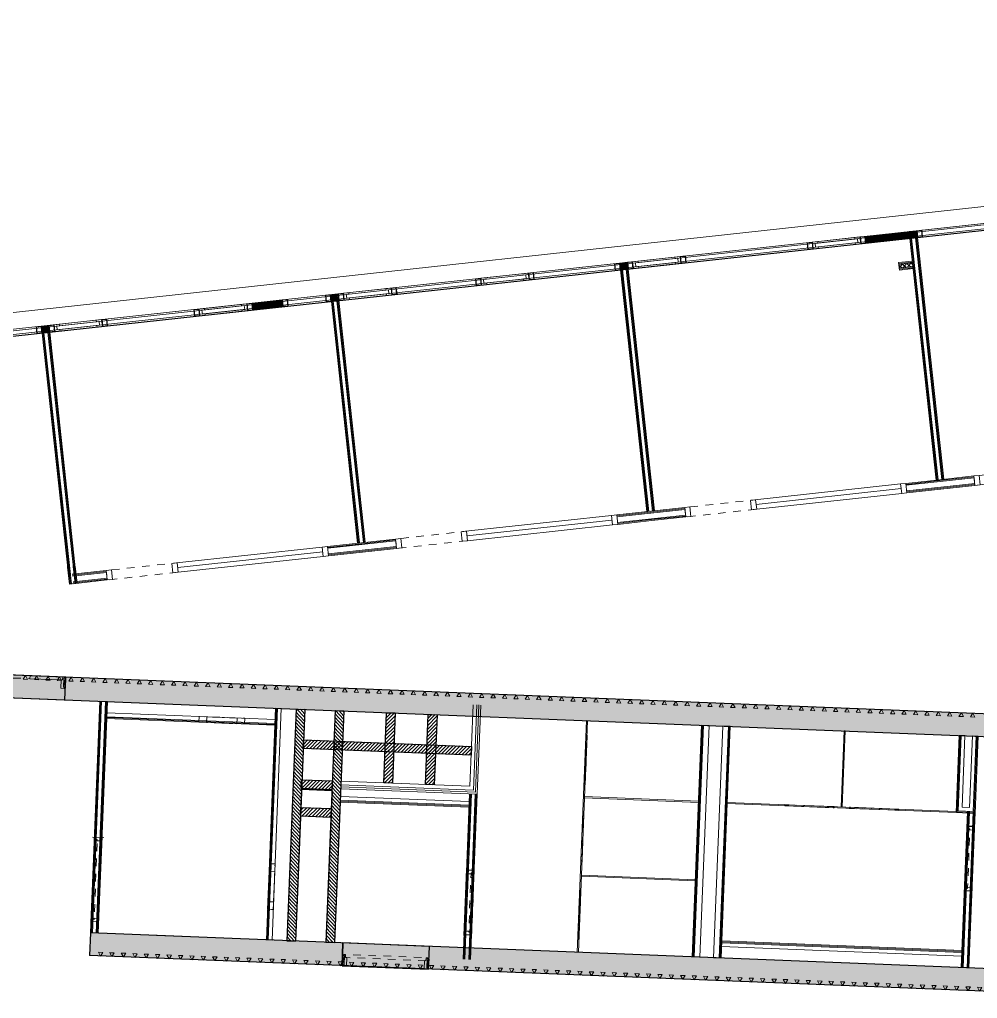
# Model space of a CAD drawing. Header units: metres. Extents: x 66528 to 66676, y 35171 to 35248.
# Drawn here: x 66595.36 to 66607.97, y 35234.84 to 35247.73 of the extents above; entities that cross this region are included whole.
import ezdxf

# ---------------------------------------------------------------- set-up
doc = ezdxf.new("R2010")
doc.units = ezdxf.units.M
doc.header["$LTSCALE"] = 0.00254
doc.header["$PDMODE"] = 1
doc.header["$PDSIZE"] = -2
doc.linetypes.add('Ohne Titel-22', pattern=[0.78736, 0.39368, -0.39368])
doc.linetypes.add('Ohne Titel-26', pattern=[0.629921, 0.314961, -0.314961])
for name, color, linetype, lineweight in [('AUSBAU - Darstellungen - Fassade', 7, 'Continuous', 13), ('AUSBAU - Darstellungen - Trockenbau', 7, 'Continuous', 13), ('AUSBAU - Darstellungen - WC - Trennwände', 7, 'Continuous', 13), ('AUSBAU - Darstellungen - Wände - Mauerwerk', 7, 'Continuous', 25), ('AUSBAU - Objekte - Türen', 7, 'Continuous', 13), ('Keine', 7, 'Continuous', 9), ('ROHBAU - Darstellungen - Decken', 150, 'Continuous', 25), ('ROHBAU - Darstellungen - Sichtbetonklassen', 7, 'Continuous', 5), ('ROHBAU - Darstellungen - Wände', 7, 'Continuous', 25), ('ROHBAU - Darstellungen - Wände - Mauerwerk', 7, 'Continuous', 25)]:
    doc.layers.add(name, color=color, linetype=linetype, lineweight=lineweight)
pattern_1 = [(45, (0, 0), (0.024253472218, -0.022048611109), [])]
pattern_2 = [(-47.279286115, (0, 0), (-0.022995741163, -0.023357398289), [])]
pattern_3 = [(45, (0, 0), (0.0099219, -0.00881944), [])]
pattern_4 = [(-45, (0.035355, -0.035355), (-0.008897, -0.01094674), [])]

# ---------------------------------------------------------------- blocks, each defined once
blk = doc.blocks.new('Gruppe-70-1')
at = {"layer": 'ROHBAU - Darstellungen - Wände - Mauerwerk', "linetype": 'Continuous', "lineweight": 5}
h = blk.add_hatch(dxfattribs=at)
h.set_pattern_fill('KALKSANDSTEIN 1MM', style=0, pattern_type=2)
h.set_pattern_definition(pattern_1)
h.paths.add_polyline_path([(66600.154, 35237.678), (66600.191, 35238.602), (66600.306, 35238.598), (66600.269, 35237.673)])
h = blk.add_hatch(dxfattribs=at)
h.set_pattern_fill('KALKSANDSTEIN 1MM', style=0, pattern_type=2)
h.set_pattern_definition(pattern_1)
h.paths.add_polyline_path([(66600.703, 35237.656), (66600.74, 35238.58), (66600.855, 35238.576), (66600.818, 35237.652)])
h = blk.add_hatch(dxfattribs=at)
h.set_pattern_fill('KALKSANDSTEIN 1MM', style=0, pattern_type=2)
h.set_pattern_definition(pattern_1)
h.paths.add_polyline_path([(66599.098, 35238.246), (66601.307, 35238.158), (66601.303, 35238.043), (66599.093, 35238.131)])
h = blk.add_hatch(dxfattribs=at)
h.set_pattern_fill('KALKSANDSTEIN 1MM', style=0, pattern_type=2)
h.set_pattern_definition(pattern_1)
h.paths.add_polyline_path([(66599.07, 35237.719), (66599.476, 35237.703), (66599.472, 35237.588), (66599.066, 35237.605)])
h = blk.add_hatch(dxfattribs=at)
h.set_pattern_fill('KALKSANDSTEIN 1MM', style=0, pattern_type=2)
h.set_pattern_definition(pattern_1)
h.paths.add_polyline_path([(66599.062, 35237.354), (66599.462, 35237.339), (66599.457, 35237.224), (66599.058, 35237.24)])
at = {"layer": 'ROHBAU - Darstellungen - Wände - Mauerwerk', "linetype": 'Continuous', "flags": 128}
for points in [[(66600.154, 35237.678), (66600.191, 35238.602), (66600.306, 35238.598), (66600.269, 35237.673)], [(66600.703, 35237.656), (66600.74, 35238.58), (66600.855, 35238.576), (66600.818, 35237.652)], [(66599.098, 35238.246), (66601.307, 35238.158), (66601.303, 35238.043), (66599.093, 35238.131)], [(66599.07, 35237.719), (66599.476, 35237.703), (66599.472, 35237.588), (66599.066, 35237.605)], [(66599.062, 35237.354), (66599.462, 35237.339), (66599.457, 35237.224), (66599.058, 35237.24)]]:
    blk.add_lwpolyline(points, close=True, dxfattribs=at)
blk = doc.blocks.new('SB 4')
at = {"layer": 'ROHBAU - Darstellungen - Sichtbetonklassen', "color": 251, "linetype": 'Continuous', "lineweight": 5, "flags": 128}
for points in [[(-0.121, -0.05), (-0.15, 0), (-0.179, -0.05)], [(-0.029, -0.05), (0, 0), (0.029, -0.05)]]:
    blk.add_lwpolyline(points, close=True, dxfattribs=at)
blk = doc.blocks.new('Gruppe-182-1')
at = {"layer": 'ROHBAU - Darstellungen - Sichtbetonklassen', "color": 7, "rotation": 177.8550094128674}
for p in [(66596.426, 35235.398), (66596.576, 35235.392), (66596.877, 35235.38), (66597.177, 35235.368), (66597.478, 35235.356), (66597.778, 35235.344), (66598.079, 35235.332), (66598.379, 35235.32), (66598.68, 35235.308), (66598.98, 35235.296), (66599.281, 35235.284), (66599.581, 35235.272), (66599.882, 35235.26), (66600.182, 35235.248), (66600.483, 35235.236), (66600.783, 35235.224), (66601.084, 35235.213), (66601.384, 35235.201), (66601.685, 35235.189), (66601.985, 35235.177), (66602.286, 35235.165), (66602.586, 35235.153), (66602.887, 35235.141), (66603.187, 35235.129), (66603.488, 35235.117), (66603.788, 35235.105), (66604.089, 35235.093), (66604.389, 35235.081), (66604.69, 35235.069), (66604.99, 35235.057), (66605.291, 35235.045), (66605.591, 35235.033), (66605.892, 35235.021), (66605.892, 35235.021), (66606.192, 35235.009), (66606.493, 35234.997), (66606.793, 35234.985), (66607.094, 35234.973), (66607.394, 35234.961), (66607.695, 35234.949), (66607.995, 35234.937), (66608.296, 35234.925), (66608.596, 35234.913), (66608.897, 35234.902), (66609.197, 35234.89), (66609.498, 35234.878), (66609.799, 35234.866), (66610.099, 35234.854)]:
    blk.add_blockref('SB 4', p, dxfattribs=at)
blk = doc.blocks.new('Gruppe-183-1')
at = {"layer": 'ROHBAU - Darstellungen - Sichtbetonklassen', "color": 7, "rotation": 357.8550094128673}
for p in [(66595.586, 35239.086), (66595.886, 35239.074), (66596.187, 35239.062), (66596.487, 35239.05), (66596.788, 35239.038), (66597.088, 35239.026), (66597.088, 35239.026), (66597.389, 35239.014), (66597.689, 35239.002), (66597.99, 35238.99), (66598.29, 35238.979), (66598.591, 35238.967), (66598.891, 35238.955), (66599.192, 35238.943), (66599.492, 35238.931), (66599.793, 35238.919), (66600.093, 35238.907), (66600.394, 35238.895), (66600.694, 35238.883), (66600.995, 35238.871), (66601.295, 35238.859), (66601.596, 35238.847), (66601.896, 35238.835), (66602.197, 35238.823), (66602.497, 35238.811), (66602.798, 35238.799), (66603.098, 35238.787), (66603.399, 35238.775), (66603.699, 35238.763), (66604, 35238.751), (66604.3, 35238.739), (66604.601, 35238.727), (66604.601, 35238.727), (66604.901, 35238.715), (66605.202, 35238.703), (66605.503, 35238.691), (66605.803, 35238.679), (66606.104, 35238.668), (66606.404, 35238.656), (66606.705, 35238.644), (66607.005, 35238.632), (66607.306, 35238.62), (66607.606, 35238.608), (66607.907, 35238.596)]:
    blk.add_blockref('SB 4', p, dxfattribs=at)
blk = doc.blocks.new('Tür_STB_114cm_30cm')
at = {"layer": 'AUSBAU - Objekte - Türen', "lineweight": 25}
for p, q in [((-1.14, 0.15), (-1.14, -0.15)), ((0, 0.15), (0, -0.15)), ((0, 0.15), (0, -0.15))]:
    blk.add_line(p, q, dxfattribs=at)
at = {"layer": 'AUSBAU - Objekte - Türen', "color": 254, "lineweight": 5}
for p, q in [((-1.115, 0.135), (-1.14, 0.015)), ((-1.115, 0.015), (-1.14, 0.135)), ((-0.025, 0.135), (0, 0.015)), ((-0.025, 0.015), (0, 0.135))]:
    blk.add_line(p, q, dxfattribs=at)
at = {"layer": 'AUSBAU - Objekte - Türen', "color": 255, "linetype": 'Continuous', "lineweight": 25, "flags": 128}
blk.add_lwpolyline([(-1.14, 0.15), (-1.14, -0.15), (0, -0.15), (0, 0.15)], close=True, dxfattribs=at)
at = {"layer": 'AUSBAU - Objekte - Türen', "lineweight": 18, "flags": 128}
for points in [[(-1.115, 0.135), (-1.115, 0.015), (-1.14, 0.015), (-1.14, 0.135)], [(-1.125, 0.15), (-1.08, 0.15), (-1.08, 0.04), (-1.1, 0.04), (-1.1, 0), (-1.125, 0), (-1.125, 0.015), (-1.115, 0.015), (-1.115, 0.135), (-1.125, 0.135)], [(-0.015, 0.15), (-0.06, 0.15), (-0.06, 0.04), (-0.04, 0.04), (-0.04, 0), (-0.015, 0), (-0.015, 0.015), (-0.025, 0.015), (-0.025, 0.135), (-0.015, 0.135)], [(-0.025, 0.135), (-0.025, 0.015), (0, 0.015), (0, 0.135)]]:
    blk.add_lwpolyline(points, close=True, dxfattribs=at)
at = {"layer": 'AUSBAU - Objekte - Türen', "color": 9, "linetype": 'Ohne Titel-26', "lineweight": 5, "flags": 128}
blk.add_lwpolyline([(-1.1, 0.04), (-0.04, 0.04), (-0.04, 0), (-1.1, 0)], close=True, dxfattribs=at)
blk = doc.blocks.new('Symbol-81')
at = {"layer": 'AUSBAU - Darstellungen - Fassade', "linetype": 'Continuous', "flags": 128}
for points in [[(0, 0), (0.07, 0), (0.07, -0.09), (0, -0.09)], [(0.005, -0.005), (0.065, -0.005), (0.065, -0.085), (0.005, -0.085)]]:
    blk.add_lwpolyline(points, close=True, dxfattribs=at)
blk = doc.blocks.new('Wandanschluß_CW50_gerade (2D)')
at = {"layer": 'AUSBAU - Darstellungen - Fassade', "linetype": 'Continuous', "lineweight": 5}
h = blk.add_hatch(dxfattribs=at)
h.set_pattern_fill('DÄMMUNG GRAU-2', color=8, style=0, pattern_type=2)
h.set_pattern_definition(pattern_3)
h.paths.add_polyline_path([(-0.05, 0.005), (-0.05, 0.085), (0.05, 0.085), (0.05, 0.005)])
h = blk.add_hatch(dxfattribs=at)
h.set_pattern_fill('DÄMMUNG GRAU-2-1', color=251, style=0, pattern_type=2)
h.set_pattern_definition(pattern_4)
h.paths.add_polyline_path([(-0.05, 0.005), (-0.05, 0.085), (0.05, 0.085), (0.05, 0.005)])
at = {"layer": 'AUSBAU - Darstellungen - Fassade'}
for p, q in [((-0.05, 0.085), (0.05, 0.085)), ((-0.05, 0.005), (-0.05, 0.085)), ((-0.05, 0.005), (0.05, 0.005)), ((0.05, 0.005), (0.05, 0.085))]:
    blk.add_line(p, q, dxfattribs=at)
at = {"layer": 'AUSBAU - Darstellungen - Fassade', "flags": 128}
for points in [[(-0.05, 0.09), (0.05, 0.09), (0.05, 0.085), (-0.05, 0.085)], [(-0.05, 0.005), (0.05, 0.005), (0.05, 0), (-0.05, 0)]]:
    blk.add_lwpolyline(points, close=True, dxfattribs=at)
at = {"layer": 'AUSBAU - Darstellungen - Fassade', "color": 7}
for p in [(-0.12, 0.09), (0.05, 0.09)]:
    blk.add_blockref('Symbol-81', p, dxfattribs=at)
blk = doc.blocks.new('WC_Tür_Leichtbau')
at = {"layer": 'AUSBAU - Darstellungen - WC - Trennwände', "flags": 128}
for points in [[(-0.3125, 0.0075), (-0.3125, -0.0075), (-0.3255, -0.0075), (-0.3255, 0.0075)], [(0.3255, 0.0075), (0.3255, -0.0075), (0.3125, -0.0075), (0.3125, 0.0075)]]:
    blk.add_lwpolyline(points, close=True, dxfattribs=at)
at = {"layer": 'AUSBAU - Darstellungen - WC - Trennwände', "color": 255, "linetype": 'Continuous', "flags": 128}
blk.add_lwpolyline([(0.3125, 0.0075), (0.3125, -0.0075), (-0.3125, -0.0075), (-0.3125, 0.0075)], close=True, dxfattribs=at)
at = {"layer": 'AUSBAU - Darstellungen - WC - Trennwände', "color": 253, "linetype": 'Ohne Titel-22', "flags": 128}
blk.add_lwpolyline([(0.3125, 0.0075), (0.3125, -0.0075), (-0.3125, -0.0075), (-0.3125, 0.0075)], close=True, dxfattribs=at)
blk = doc.blocks.new('Tür_STB_155cm_30cm_ST-OL')
at = {"layer": 'AUSBAU - Objekte - Türen', "lineweight": 25}
for p, q in [((-0.775, 0.15), (-0.775, -0.15)), ((0.775, -0.15), (0.775, 0.15))]:
    blk.add_line(p, q, dxfattribs=at)
at = {"layer": 'AUSBAU - Objekte - Türen', "color": 254, "lineweight": 5}
for p, q in [((-0.75, 0.015), (-0.775, 0.135)), ((-0.75, 0.135), (-0.775, 0.015)), ((0.75, 0.015), (0.775, 0.135)), ((0.75, 0.135), (0.775, 0.015))]:
    blk.add_line(p, q, dxfattribs=at)
at = {"layer": 'AUSBAU - Objekte - Türen', "color": 255, "linetype": 'Continuous', "lineweight": 25, "flags": 128}
blk.add_lwpolyline([(0.775, -0.15), (0.775, 0.15), (-0.775, 0.15), (-0.775, -0.15)], close=True, dxfattribs=at)
at = {"layer": 'AUSBAU - Objekte - Türen', "lineweight": 18, "flags": 128}
for points in [[(-0.75, 0.015), (-0.75, 0.135), (-0.775, 0.135), (-0.775, 0.015)], [(-0.76, 0), (-0.715, 0), (-0.715, 0.11), (-0.735, 0.11), (-0.735, 0.15), (-0.76, 0.15), (-0.76, 0.135), (-0.75, 0.135), (-0.75, 0.015), (-0.76, 0.015)], [(0.76, 0), (0.715, 0), (0.715, 0.11), (0.735, 0.11), (0.735, 0.15), (0.76, 0.15), (0.76, 0.135), (0.75, 0.135), (0.75, 0.015), (0.76, 0.015)], [(0.75, 0.015), (0.75, 0.135), (0.775, 0.135), (0.775, 0.015)]]:
    blk.add_lwpolyline(points, close=True, dxfattribs=at)
at = {"layer": 'AUSBAU - Objekte - Türen', "color": 9, "linetype": 'Ohne Titel-26', "lineweight": 5, "flags": 128}
blk.add_lwpolyline([(-0.735, 0.15), (0.305, 0.15), (0.305, 0.11), (-0.735, 0.11)], close=True, dxfattribs=at)
at = {"layer": 'AUSBAU - Objekte - Türen', "flags": 128}
blk.add_lwpolyline([(0.735, 0.15), (0.735, 0.11), (0.305, 0.11), (0.305, 0.15)], close=True, dxfattribs=at)
blk = doc.blocks.new('Wandanschluß_40 (2D)')
at = {"layer": 'AUSBAU - Darstellungen - Fassade', "linetype": 'Continuous', "lineweight": 5}
h = blk.add_hatch(dxfattribs=at)
h.set_pattern_fill('DÄMMUNG GRAU-2', color=8, style=0, pattern_type=2)
h.set_pattern_definition(pattern_3)
h.paths.add_polyline_path([(-0.2, 0.085), (-0.2, 0.005), (0.2, 0.005), (0.2, 0.085)])
h = blk.add_hatch(dxfattribs=at)
h.set_pattern_fill('DÄMMUNG GRAU-2-1', color=251, style=0, pattern_type=2)
h.set_pattern_definition(pattern_4)
h.paths.add_polyline_path([(-0.2, 0.085), (-0.2, 0.005), (0.2, 0.005), (0.2, 0.085)])
at = {"layer": 'AUSBAU - Darstellungen - Fassade'}
for p, q in [((-0.2, 0.09), (0.2, 0.09)), ((-0.2, 0), (-0.2, 0.09)), ((-0.2, 0), (0.2, 0)), ((0.2, 0), (0.2, 0.09))]:
    blk.add_line(p, q, dxfattribs=at)
at = {"layer": 'AUSBAU - Darstellungen - Fassade', "color": 178, "linetype": 'Continuous', "lineweight": 5}
for p, q in [((-0.2, 0.085), (0.2, 0.085)), ((-0.2, 0.085), (0.2, 0.085)), ((-0.2, 0.005), (0.2, 0.005)), ((-0.2, 0.005), (0.2, 0.005))]:
    blk.add_line(p, q, dxfattribs=at)
at = {"layer": 'AUSBAU - Darstellungen - Fassade', "linetype": 'Continuous', "flags": 128}
for points in [[(-0.27, 0.09), (-0.2, 0.09), (-0.2, 0), (-0.27, 0)], [(-0.265, 0.085), (-0.205, 0.085), (-0.205, 0.005), (-0.265, 0.005)], [(0.2, 0.09), (0.27, 0.09), (0.27, 0), (0.2, 0)], [(0.205, 0.085), (0.265, 0.085), (0.265, 0.005), (0.205, 0.005)]]:
    blk.add_lwpolyline(points, close=True, dxfattribs=at)
blk = doc.blocks.new('BTN_fenster_hoch_OG4_gr')
at = {"layer": 'AUSBAU - Darstellungen - Fassade'}
for p, q in [((-0.7, 0.4), (-0.07, 0.4)), ((-0.7, 0.31), (-0.07, 0.31))]:
    blk.add_line(p, q, dxfattribs=at)
at = {"layer": 'AUSBAU - Darstellungen - Fassade', "flags": 128}
for points in [[(-0.7, 0.4), (-0.07, 0.4), (-0.07, 0.31), (-0.7, 0.31)], [(-0.63, 0.38), (-0.63, 0.4), (-0.7, 0.4), (-0.7, 0.31), (-0.63, 0.31), (-0.63, 0.33), (-0.665, 0.33), (-0.665, 0.38)], [(-0.14, 0.38), (-0.14, 0.4), (-0.07, 0.4), (-0.07, 0.31), (-0.14, 0.31), (-0.14, 0.33), (-0.105, 0.33), (-0.105, 0.38)], [(-0.665, 0.38), (-0.105, 0.38), (-0.105, 0.33), (-0.665, 0.33)]]:
    blk.add_lwpolyline(points, close=True, dxfattribs=at)
at = {"layer": 'AUSBAU - Darstellungen - Fassade', "color": 7, "rotation": 359.9999999965611}
for p in [(-0.77, 0.4), (-0.07, 0.4)]:
    blk.add_blockref('Symbol-81', p, dxfattribs=at)
blk = doc.blocks.new('BTN_fenster_hoch_OG4_gr_mot')
at = {"layer": 'AUSBAU - Darstellungen - Fassade'}
for p, q in [((-0.7, 0.4), (-0.07, 0.4)), ((-0.7, 0.31), (-0.07, 0.31))]:
    blk.add_line(p, q, dxfattribs=at)
at = {"layer": 'AUSBAU - Darstellungen - Fassade', "flags": 128}
for points in [[(-0.7, 0.4), (-0.07, 0.4), (-0.07, 0.31), (-0.7, 0.31)], [(-0.63, 0.38), (-0.63, 0.4), (-0.7, 0.4), (-0.7, 0.31), (-0.63, 0.31), (-0.63, 0.33), (-0.665, 0.33), (-0.665, 0.38)], [(-0.14, 0.38), (-0.14, 0.4), (-0.07, 0.4), (-0.07, 0.31), (-0.14, 0.31), (-0.14, 0.33), (-0.105, 0.33), (-0.105, 0.38)], [(-0.665, 0.38), (-0.105, 0.38), (-0.105, 0.33), (-0.665, 0.33)]]:
    blk.add_lwpolyline(points, close=True, dxfattribs=at)
at = {"layer": 'AUSBAU - Darstellungen - Fassade', "color": 7, "rotation": 359.9999999965611}
for p in [(-0.77, 0.4), (-0.07, 0.4)]:
    blk.add_blockref('Symbol-81', p, dxfattribs=at)
blk = doc.blocks.new('Tür_TB_87.5cm_10cm-2')
at = {"layer": 'AUSBAU - Objekte - Türen', "lineweight": 18}
for p, q in [((-0.443, 0), (-0.443, -0.013)), ((-0.443, -0.013), (-0.443, 0)), ((0.432, 0), (0.432, -0.013)), ((0.432, -0.013), (0.432, 0)), ((-0.443, -0.013), (-0.428, -0.013)), ((-0.443, -0.1), (-0.443, -0.087)), ((-0.443, -0.087), (-0.443, -0.1)), ((-0.428, -0.087), (-0.443, -0.087)), ((0.432, -0.013), (0.417, -0.013)), ((0.417, -0.087), (0.432, -0.087)), ((0.432, -0.1), (0.432, -0.087)), ((0.432, -0.087), (0.432, -0.1))]:
    blk.add_line(p, q, dxfattribs=at)
at = {"layer": 'AUSBAU - Objekte - Türen', "color": 255, "lineweight": 25, "flags": 128}
blk.add_lwpolyline([(-0.443, 0), (-0.443, -0.013), (-0.428, -0.013), (-0.428, -0.087), (-0.443, -0.087), (-0.443, -0.1), (0.432, -0.1), (0.432, -0.087), (0.417, -0.087), (0.417, -0.013), (0.432, -0.013), (0.432, 0)], close=True, dxfattribs=at)
at = {"layer": 'AUSBAU - Objekte - Türen', "lineweight": 18, "flags": 128}
for points in [[(-0.428, -0.1), (-0.383, -0.1), (-0.383, -0.04), (-0.398, -0.04), (-0.398, 0), (-0.428, 0)], [(0.417, -0.1), (0.372, -0.1), (0.372, -0.04), (0.387, -0.04), (0.387, 0), (0.417, 0)]]:
    blk.add_lwpolyline(points, close=True, dxfattribs=at)
at = {"layer": 'AUSBAU - Objekte - Türen', "color": 9, "linetype": 'Ohne Titel-26', "lineweight": 5, "flags": 128}
blk.add_lwpolyline([(-0.383, -0.04), (-0.398, -0.04), (-0.398, -0.02), (-0.398, 0), (0.387, 0), (0.387, -0.04), (0.373, -0.04)], close=True, dxfattribs=at)
blk = doc.blocks.new('Tür_100_CW50')
at = {"layer": 'AUSBAU - Objekte - Türen', "lineweight": 18}
for p, q in [((0.555, -0.125), (0.555, 0.025)), ((-0.57, -0.013), (-0.57, 0)), ((-0.57, -0.013), (-0.555, -0.013)), ((-0.57, -0.1), (-0.57, -0.088)), ((-0.57, -0.088), (-0.57, -0.1)), ((-0.555, -0.088), (-0.57, -0.088)), ((0.57, -0.013), (0.555, -0.013)), ((0.555, -0.088), (0.57, -0.088)), ((0.57, -0.013), (0.57, 0)), ((0.57, -0.1), (0.57, -0.088)), ((0.57, -0.088), (0.57, -0.1))]:
    blk.add_line(p, q, dxfattribs=at)
at = {"layer": 'AUSBAU - Objekte - Türen', "lineweight": 18, "flags": 128}
for points in [[(0.555, -0.1), (0.51, -0.1), (0.51, -0.04), (0.525, -0.04), (0.525, 0), (0.555, 0)], [(-0.555, -0.1), (-0.51, -0.1), (-0.51, -0.04), (-0.525, -0.04), (-0.525, 0), (-0.555, 0)]]:
    blk.add_lwpolyline(points, close=True, dxfattribs=at)
at = {"layer": 'AUSBAU - Objekte - Türen', "color": 255, "linetype": 'Continuous', "lineweight": 5, "flags": 128}
blk.add_lwpolyline([(-0.57, -0.088), (-0.555, -0.088), (-0.555, -0.013), (-0.57, -0.013), (-0.57, 0), (0.57, 0), (0.57, -0.013), (0.56, -0.013), (0.555, -0.013), (0.555, -0.088), (0.561, -0.088), (0.57, -0.088), (0.57, -0.1), (-0.57, -0.1)], close=True, dxfattribs=at)
at = {"layer": 'AUSBAU - Objekte - Türen', "color": 9, "linetype": 'Ohne Titel-26', "lineweight": 5, "flags": 128}
blk.add_lwpolyline([(0.475, -0.04), (-0.525, -0.04), (-0.525, -0.02), (-0.525, 0), (0.525, 0), (0.525, -0.04)], close=True, dxfattribs=at)
blk = doc.blocks.new('Gruppe-669-1')
at = {"layer": 'AUSBAU - Objekte - Türen'}
for p, q in [((66597.721, 35238.477), (66597.724, 35238.552)), ((66598.32, 35238.453), (66598.323, 35238.528))]:
    blk.add_line(p, q, dxfattribs=at)
at = {"layer": 'AUSBAU - Objekte - Türen', "color": 253, "linetype": 'Ohne Titel-22', "flags": 128}
blk.add_lwpolyline([(66597.721, 35238.477), (66598.32, 35238.453), (66598.323, 35238.528), (66597.724, 35238.552)], close=True, dxfattribs=at)
at = {"layer": 'AUSBAU - Objekte - Türen', "color": 255, "linetype": 'Continuous', "flags": 128}
blk.add_lwpolyline([(66597.821, 35238.473), (66598.221, 35238.457), (66598.224, 35238.532), (66597.824, 35238.548)], close=True, dxfattribs=at)
blk.add_lwpolyline([(66597.821, 35238.473), (66598.221, 35238.457), (66598.224, 35238.532), (66597.824, 35238.548)], close=True, dxfattribs=at)
blk = doc.blocks.new('Gruppe-670-1')
at = {"layer": 'AUSBAU - Objekte - Türen'}
for p, q in [((66598.648, 35236.614), (66598.722, 35236.611)), ((66598.624, 35236.014), (66598.699, 35236.011))]:
    blk.add_line(p, q, dxfattribs=at)
at = {"layer": 'AUSBAU - Objekte - Türen', "color": 253, "linetype": 'Ohne Titel-22', "flags": 128}
blk.add_lwpolyline([(66598.624, 35236.014), (66598.648, 35236.614), (66598.722, 35236.611), (66598.699, 35236.011)], close=True, dxfattribs=at)
at = {"layer": 'AUSBAU - Objekte - Türen', "color": 255, "linetype": 'Continuous', "flags": 128}
blk.add_lwpolyline([(66598.628, 35236.114), (66598.644, 35236.514), (66598.718, 35236.511), (66598.703, 35236.111)], close=True, dxfattribs=at)
blk.add_lwpolyline([(66598.628, 35236.114), (66598.644, 35236.514), (66598.718, 35236.511), (66598.703, 35236.111)], close=True, dxfattribs=at)

msp = doc.modelspace()

# ---------------------------------------------------------------- hatches: boundary and pattern name
at = {"layer": 'AUSBAU - Darstellungen - Fassade', "linetype": 'Continuous', "lineweight": 5}
h = msp.add_hatch(dxfattribs=at)
h.set_pattern_fill('DÄMMUNG GRAU-2', color=8, angle=-173.7793, style=0, pattern_type=2)
h.set_pattern_definition([(-128.779299996, (0, 0), (-0.0108191157527, 0.007692394827), [])])
h.paths.add_polyline_path([(66607.169, 35244.94), (66607.177, 35244.861), (66606.501, 35244.787), (66606.493, 35244.867)])
h = msp.add_hatch(dxfattribs=at)
h.set_pattern_fill('DÄMMUNG GRAU-2-1', color=251, angle=-173.7793, style=0, pattern_type=2)
h.set_pattern_definition([(-218.779299996, (-0.038978, 0.031316), (0.007658446098, 0.0118463548978), [])])
h.paths.add_polyline_path([(66607.169, 35244.94), (66607.177, 35244.861), (66606.501, 35244.787), (66606.493, 35244.867)])
at = {"layer": 'AUSBAU - Darstellungen - Trockenbau', "linetype": 'Continuous', "lineweight": 5}
h = msp.add_hatch(dxfattribs=at)
h.set_pattern_fill('MF_IN WAND', color=253, angle=6.2207, style=0, pattern_type=2)
h.set_pattern_definition([(51.220700002, (-62428.023862, -41832.054607), (0.03118257182, -0.025052888351), []), (-38.779299998, (-62427.858854, -41832.18718), (-0.024899601998, -0.031305108535), [])])
h.paths.add_polyline_path([(66606.935, 35244.503), (66606.94, 35244.453), (66607.119, 35244.472), (66607.114, 35244.522)])
at = {"layer": 'ROHBAU - Darstellungen - Wände', "linetype": 'Continuous', "lineweight": 5}
h = msp.add_hatch(dxfattribs=at)
h.set_pattern_fill('STAHLBETON 1_5MM', angle=-2.2793, style=0, pattern_type=2)
h.set_pattern_definition([(42.72072459, (0, 0), (0.05088190898, -0.05510019363), []), (42.72072459, (0.02714, -0.02939), (0.05088190898, -0.05510019363), [0.06, -0.04])])
h.paths.add_polyline_path([(66589.056, 35239.046), (66589.068, 35239.346), (66624.094, 35237.951), (66623.393, 35237.679)])
h = msp.add_hatch(dxfattribs=at)
h.set_pattern_fill('STAHLBETON 1_5MM', angle=177.7207, style=0, pattern_type=2)
h.set_pattern_definition([(222.72072459, (0, 0), (-0.05088190898, 0.05510019363), []), (222.72072459, (-0.02714, 0.02939), (-0.05088190898, 0.05510019363), [0.06, -0.04])])
h.paths.add_polyline_path([(66610.433, 35235.141), (66610.421, 35234.841), (66596.282, 35235.404), (66596.294, 35235.703)])
at = {"layer": 'ROHBAU - Darstellungen - Wände - Mauerwerk', "linetype": 'Continuous', "lineweight": 5}
h = msp.add_hatch(dxfattribs=at)
h.set_pattern_fill('KALKSANDSTEIN 1MM', angle=-92.2793, style=0, pattern_type=2)
h.set_pattern_definition(pattern_2)
h.paths.add_polyline_path([(66598.999, 35238.65), (66599.114, 35238.646), (66598.992, 35235.596), (66598.877, 35235.601)])
h = msp.add_hatch(dxfattribs=at)
h.set_pattern_fill('KALKSANDSTEIN 1MM', angle=-92.2793, style=0, pattern_type=2)
h.set_pattern_definition([(-47.279286114, (0, 0), (-0.022995741163, -0.023357398289), [])])
h.paths.add_polyline_path([(66599.114, 35238.646), (66598.999, 35238.65), (66598.877, 35235.601), (66598.992, 35235.596)])
h = msp.add_hatch(dxfattribs=at)
h.set_pattern_fill('KALKSANDSTEIN 1MM', angle=-92.2793, style=0, pattern_type=2)
h.set_pattern_definition(pattern_2)
h.paths.add_polyline_path([(66599.513, 35238.63), (66599.628, 35238.625), (66599.507, 35235.576), (66599.392, 35235.58)])
h = msp.add_hatch(dxfattribs=at)
h.set_pattern_fill('KALKSANDSTEIN 1MM', angle=-92.2793, style=0, pattern_type=2)
h.set_pattern_definition([(-47.279286114, (0, 0), (-0.022995741163, -0.023357398289), [])])
h.paths.add_polyline_path([(66599.628, 35238.625), (66599.513, 35238.63), (66599.392, 35235.58), (66599.507, 35235.576)])

# ---------------------------------------------------------------- linework, layer by layer
at = {"layer": 'AUSBAU - Darstellungen - Fassade', "linetype": 'Continuous'}
for p, q in [((66624.379, 35247.043), (66589.025, 35243.189)), ((66624.403, 35246.824), (66589.049, 35242.97))]:
    msp.add_line(p, q, dxfattribs=at)
at = {"layer": 'AUSBAU - Darstellungen - Fassade'}
for p, q in [((66624.403, 35246.824), (66576.189, 35241.569)), ((66624.392, 35246.803), (66589.354, 35242.984)), ((66624.411, 35246.754), (66589.358, 35242.934)), ((66624.413, 35246.735), (66589.36, 35242.914)), ((66607.169, 35244.94), (66606.493, 35244.867)), ((66607.169, 35244.94), (66607.177, 35244.861)), ((66606.493, 35244.867), (66606.501, 35244.787)), ((66607.177, 35244.861), (66606.501, 35244.787))]:
    msp.add_line(p, q, dxfattribs=at)
at = {"layer": 'AUSBAU - Darstellungen - Fassade', "flags": 128}
for points in [[(66607.169, 35244.94), (66607.069, 35244.93), (66607.069, 35244.935), (66607.168, 35244.945)], [(66607.178, 35244.856), (66607.079, 35244.845), (66607.078, 35244.85), (66607.177, 35244.861)]]:
    msp.add_lwpolyline(points, close=True, dxfattribs=at)
at = {"layer": 'AUSBAU - Darstellungen - Fassade', "linetype": 'Continuous'}
msp.add_point((66599.059, 35244.427), dxfattribs=at)
at = {"layer": 'AUSBAU - Darstellungen - Trockenbau', "color": 7, "linetype": 'Continuous', "lineweight": 13}
for p, q in [((66606.932, 35244.527), (66607.111, 35244.547)), ((66607.122, 35244.447), (66607.111, 35244.547)), ((66606.943, 35244.428), (66606.932, 35244.527)), ((66606.943, 35244.428), (66607.122, 35244.447)), ((66595.992, 35240.518), (66596.017, 35240.295)), ((66596.092, 35240.529), (66596.116, 35240.306)), ((66596.017, 35240.295), (66596.116, 35240.306)), ((66596.294, 35235.703), (66596.415, 35238.753)), ((66596.394, 35235.699), (66596.515, 35238.749)), ((66596.515, 35238.749), (66596.415, 35238.753)), ((66598.608, 35235.611), (66598.729, 35238.661)), ((66598.683, 35235.608), (66598.804, 35238.658)), ((66598.804, 35238.658), (66598.729, 35238.661)), ((66601.33, 35238.707), (66601.288, 35237.633)), ((66601.43, 35238.703), (66601.384, 35237.529)), ((66596.509, 35238.599), (66596.506, 35238.524)), ((66598.72, 35238.436), (66596.506, 35238.524)), ((66598.723, 35238.511), (66596.509, 35238.599)), ((66598.723, 35238.511), (66598.72, 35238.436)), ((66604.215, 35235.388), (66604.336, 35238.438)), ((66604.315, 35235.384), (66604.436, 35238.434)), ((66604.436, 35238.434), (66604.336, 35238.438)), ((66604.616, 35238.426), (66604.495, 35235.377)), ((66604.716, 35238.423), (66604.595, 35235.373)), ((66604.616, 35238.426), (66604.716, 35238.423)), ((66607.688, 35237.287), (66607.729, 35238.303)), ((66607.804, 35238.3), (66607.729, 35238.303)), ((66607.766, 35237.359), (66607.804, 35238.3)), ((66607.904, 35238.296), (66607.866, 35237.355)), ((66607.904, 35238.296), (66607.979, 35238.293)), ((66607.979, 35238.293), (66607.938, 35237.277)), ((66599.591, 35237.701), (66599.588, 35237.601)), ((66601.384, 35237.529), (66599.588, 35237.601)), ((66601.288, 35237.633), (66599.591, 35237.701)), ((66599.584, 35237.501), (66599.581, 35237.426)), ((66601.28, 35237.433), (66599.584, 35237.501)), ((66601.284, 35237.533), (66601.197, 35235.358)), ((66601.384, 35237.529), (66601.297, 35235.354)), ((66601.277, 35237.358), (66599.581, 35237.426)), ((66607.866, 35237.355), (66607.766, 35237.359)), ((66607.938, 35237.277), (66607.688, 35237.287)), ((66607.757, 35235.247), (66607.839, 35237.296)), ((66607.857, 35235.243), (66607.939, 35237.292)), ((66596.394, 35235.699), (66596.294, 35235.703)), ((66598.683, 35235.608), (66598.608, 35235.611)), ((66604.601, 35235.523), (66604.604, 35235.598)), ((66604.601, 35235.523), (66607.763, 35235.397)), ((66604.604, 35235.598), (66607.766, 35235.472)), ((66604.315, 35235.384), (66604.215, 35235.388)), ((66607.763, 35235.397), (66607.766, 35235.472)), ((66604.495, 35235.377), (66604.595, 35235.373)), ((66607.857, 35235.243), (66607.757, 35235.247))]:
    msp.add_line(p, q, dxfattribs=at)
at = {"layer": 'AUSBAU - Darstellungen - Trockenbau', "color": 7, "linetype": 'Continuous', "lineweight": 5}
for p, q in [((66606.934, 35244.515), (66607.112, 35244.534)), ((66606.934, 35244.515), (66607.112, 35244.534)), ((66606.935, 35244.503), (66607.114, 35244.522)), ((66606.935, 35244.503), (66607.114, 35244.522)), ((66606.94, 35244.453), (66607.119, 35244.472)), ((66606.94, 35244.453), (66607.119, 35244.472)), ((66606.942, 35244.44), (66607.121, 35244.46)), ((66606.942, 35244.44), (66607.121, 35244.46)), ((66596.005, 35240.52), (66596.029, 35240.296)), ((66596.005, 35240.52), (66596.029, 35240.296)), ((66596.017, 35240.521), (66596.041, 35240.297)), ((66596.017, 35240.521), (66596.041, 35240.297)), ((66596.067, 35240.526), (66596.091, 35240.303)), ((66596.067, 35240.526), (66596.091, 35240.303)), ((66596.079, 35240.528), (66596.104, 35240.304)), ((66596.079, 35240.528), (66596.104, 35240.304)), ((66596.306, 35235.703), (66596.428, 35238.752)), ((66596.306, 35235.703), (66596.428, 35238.752)), ((66596.319, 35235.702), (66596.44, 35238.752)), ((66596.319, 35235.702), (66596.44, 35238.752)), ((66596.369, 35235.7), (66596.49, 35238.75)), ((66596.369, 35235.7), (66596.49, 35238.75)), ((66596.381, 35235.7), (66596.503, 35238.749)), ((66596.381, 35235.7), (66596.503, 35238.749)), ((66598.62, 35235.611), (66598.741, 35238.66)), ((66598.62, 35235.611), (66598.741, 35238.66)), ((66598.633, 35235.61), (66598.754, 35238.66)), ((66598.633, 35235.61), (66598.754, 35238.66)), ((66601.38, 35238.705), (66601.336, 35237.581)), ((66601.38, 35238.705), (66601.336, 35237.581)), ((66601.405, 35238.704), (66601.36, 35237.555)), ((66601.405, 35238.704), (66601.36, 35237.555)), ((66598.721, 35238.461), (66596.507, 35238.549)), ((66598.721, 35238.461), (66596.507, 35238.549)), ((66598.721, 35238.448), (66596.507, 35238.537)), ((66598.721, 35238.448), (66596.507, 35238.537)), ((66604.228, 35235.388), (66604.349, 35238.437)), ((66604.228, 35235.388), (66604.349, 35238.437)), ((66604.24, 35235.387), (66604.361, 35238.437)), ((66604.24, 35235.387), (66604.361, 35238.437)), ((66604.691, 35238.424), (66604.57, 35235.374)), ((66604.691, 35238.424), (66604.57, 35235.374)), ((66604.704, 35238.423), (66604.582, 35235.374)), ((66604.704, 35238.423), (66604.582, 35235.374)), ((66607.701, 35237.299), (66607.741, 35238.302)), ((66607.701, 35237.299), (66607.741, 35238.302)), ((66607.714, 35237.311), (66607.754, 35238.302)), ((66607.714, 35237.311), (66607.754, 35238.302)), ((66607.954, 35238.294), (66607.914, 35237.303)), ((66607.954, 35238.294), (66607.914, 35237.303)), ((66607.966, 35238.293), (66607.926, 35237.29)), ((66607.966, 35238.293), (66607.926, 35237.29)), ((66601.36, 35237.555), (66599.588, 35237.626)), ((66601.36, 35237.555), (66599.588, 35237.626)), ((66601.336, 35237.581), (66599.589, 35237.651)), ((66601.336, 35237.581), (66599.589, 35237.651)), ((66601.278, 35237.383), (66599.582, 35237.451)), ((66601.278, 35237.383), (66599.582, 35237.451)), ((66601.296, 35237.533), (66601.21, 35235.358)), ((66601.296, 35237.533), (66601.21, 35235.358)), ((66601.309, 35237.532), (66601.222, 35235.357)), ((66601.309, 35237.532), (66601.222, 35235.357)), ((66601.359, 35237.53), (66601.272, 35235.355)), ((66601.359, 35237.53), (66601.272, 35235.355)), ((66601.371, 35237.53), (66601.285, 35235.355)), ((66601.371, 35237.53), (66601.285, 35235.355)), ((66601.277, 35237.371), (66599.581, 35237.438)), ((66601.277, 35237.371), (66599.581, 35237.438)), ((66607.926, 35237.29), (66607.701, 35237.299)), ((66607.926, 35237.29), (66607.701, 35237.299)), ((66607.914, 35237.303), (66607.714, 35237.311)), ((66607.914, 35237.303), (66607.714, 35237.311)), ((66607.77, 35235.247), (66607.851, 35237.295)), ((66607.77, 35235.247), (66607.851, 35237.295)), ((66607.782, 35235.246), (66607.864, 35237.295)), ((66607.782, 35235.246), (66607.864, 35237.295)), ((66607.832, 35235.244), (66607.914, 35237.293)), ((66607.832, 35235.244), (66607.914, 35237.293)), ((66607.845, 35235.244), (66607.926, 35237.292)), ((66607.845, 35235.244), (66607.926, 35237.292)), ((66604.603, 35235.585), (66607.766, 35235.459)), ((66604.603, 35235.585), (66607.766, 35235.459)), ((66604.603, 35235.573), (66607.765, 35235.447)), ((66604.603, 35235.573), (66607.765, 35235.447))]:
    msp.add_line(p, q, dxfattribs=at)
at = {"layer": 'AUSBAU - Darstellungen - WC - Trennwände'}
for p, q in [((66602.823, 35238.498), (66602.701, 35235.448)), ((66602.838, 35238.497), (66602.716, 35235.448)), ((66602.823, 35238.498), (66602.838, 35238.497)), ((66606.215, 35238.363), (66606.175, 35237.362)), ((66606.23, 35238.362), (66606.19, 35237.362)), ((66606.215, 35238.363), (66606.23, 35238.362)), ((66602.797, 35237.482), (66602.798, 35237.497)), ((66602.797, 35237.482), (66604.296, 35237.422)), ((66602.798, 35237.497), (66604.297, 35237.437)), ((66604.296, 35237.422), (66604.297, 35237.437)), ((66604.676, 35237.422), (66607.689, 35237.302)), ((66604.676, 35237.407), (66604.676, 35237.422)), ((66604.676, 35237.407), (66607.688, 35237.287)), ((66606.175, 35237.362), (66606.19, 35237.362)), ((66607.688, 35237.287), (66607.689, 35237.302)), ((66602.756, 35236.448), (66602.757, 35236.463)), ((66602.756, 35236.448), (66604.255, 35236.389)), ((66602.757, 35236.463), (66604.256, 35236.404)), ((66604.255, 35236.389), (66604.256, 35236.404)), ((66602.701, 35235.448), (66602.716, 35235.448))]:
    msp.add_line(p, q, dxfattribs=at)
at = {"layer": 'AUSBAU - Darstellungen - Wände - Mauerwerk', "color": 7, "linetype": 'Continuous', "lineweight": 13}
for p, q in [((66607.178, 35244.856), (66607.079, 35244.845)), ((66607.079, 35244.845), (66607.178, 35244.856)), ((66607.425, 35241.664), (66607.079, 35244.845)), ((66607.079, 35244.845), (66607.425, 35241.664)), ((66607.525, 35241.675), (66607.178, 35244.856)), ((66607.178, 35244.856), (66607.525, 35241.675)), ((66603.371, 35244.441), (66603.271, 35244.43)), ((66603.271, 35244.43), (66603.371, 35244.441)), ((66603.618, 35241.249), (66603.271, 35244.43)), ((66603.271, 35244.43), (66603.618, 35241.249)), ((66603.717, 35241.26), (66603.371, 35244.441)), ((66603.371, 35244.441), (66603.717, 35241.26)), ((66599.464, 35244.015), (66599.563, 35244.026)), ((66599.563, 35244.026), (66599.464, 35244.015)), ((66599.563, 35244.026), (66599.91, 35240.845)), ((66599.91, 35240.845), (66599.563, 35244.026)), ((66599.464, 35244.015), (66599.81, 35240.834)), ((66599.81, 35240.834), (66599.464, 35244.015)), ((66595.756, 35243.611), (66595.656, 35243.6)), ((66596.003, 35240.419), (66595.656, 35243.6)), ((66596.102, 35240.43), (66595.756, 35243.611)), ((66607.475, 35241.669), (66607.922, 35241.718)), ((66607.936, 35241.594), (66607.922, 35241.718)), ((66607.028, 35241.621), (66607.475, 35241.669)), ((66607.041, 35241.496), (66607.028, 35241.621)), ((66607.489, 35241.545), (66607.936, 35241.594)), ((66607.041, 35241.496), (66607.489, 35241.545)), ((66603.22, 35241.206), (66603.668, 35241.254)), ((66603.234, 35241.081), (66603.22, 35241.206)), ((66603.668, 35241.254), (66604.115, 35241.303)), ((66604.129, 35241.179), (66604.115, 35241.303)), ((66603.234, 35241.081), (66603.681, 35241.13)), ((66603.681, 35241.13), (66604.129, 35241.179)), ((66599.413, 35240.791), (66599.86, 35240.839)), ((66599.86, 35240.839), (66600.308, 35240.888)), ((66600.321, 35240.764), (66600.308, 35240.888)), ((66599.426, 35240.666), (66599.413, 35240.791)), ((66599.426, 35240.666), (66599.874, 35240.715)), ((66599.874, 35240.715), (66600.321, 35240.764)), ((66596.053, 35240.424), (66596.5, 35240.473)), ((66596.514, 35240.349), (66596.5, 35240.473)), ((66596.066, 35240.3), (66596.514, 35240.349))]:
    msp.add_line(p, q, dxfattribs=at)
at = {"layer": 'AUSBAU - Darstellungen - Wände - Mauerwerk', "color": 7, "linetype": 'Continuous', "lineweight": 5}
for p, q in [((66607.438, 35241.665), (66607.091, 35244.847)), ((66607.438, 35241.665), (66607.091, 35244.847)), ((66607.091, 35244.847), (66607.438, 35241.665)), ((66607.091, 35244.847), (66607.438, 35241.665)), ((66607.45, 35241.667), (66607.103, 35244.848)), ((66607.45, 35241.667), (66607.103, 35244.848)), ((66607.103, 35244.848), (66607.45, 35241.667)), ((66607.103, 35244.848), (66607.45, 35241.667)), ((66607.5, 35241.672), (66607.153, 35244.853)), ((66607.5, 35241.672), (66607.153, 35244.853)), ((66607.153, 35244.853), (66607.5, 35241.672)), ((66607.153, 35244.853), (66607.5, 35241.672)), ((66607.512, 35241.673), (66607.166, 35244.855)), ((66607.512, 35241.673), (66607.166, 35244.855)), ((66607.166, 35244.855), (66607.512, 35241.673)), ((66607.166, 35244.855), (66607.512, 35241.673)), ((66603.63, 35241.25), (66603.284, 35244.431)), ((66603.63, 35241.25), (66603.284, 35244.431)), ((66603.284, 35244.431), (66603.63, 35241.25)), ((66603.284, 35244.431), (66603.63, 35241.25)), ((66603.643, 35241.252), (66603.296, 35244.433)), ((66603.643, 35241.252), (66603.296, 35244.433)), ((66603.296, 35244.433), (66603.643, 35241.252)), ((66603.296, 35244.433), (66603.643, 35241.252)), ((66603.692, 35241.257), (66603.346, 35244.438)), ((66603.692, 35241.257), (66603.346, 35244.438)), ((66603.346, 35244.438), (66603.692, 35241.257)), ((66603.346, 35244.438), (66603.692, 35241.257)), ((66603.705, 35241.258), (66603.358, 35244.44)), ((66603.705, 35241.258), (66603.358, 35244.44)), ((66603.358, 35244.44), (66603.705, 35241.258)), ((66603.358, 35244.44), (66603.705, 35241.258)), ((66599.489, 35244.018), (66599.835, 35240.837)), ((66599.489, 35244.018), (66599.835, 35240.837)), ((66599.835, 35240.837), (66599.489, 35244.018)), ((66599.835, 35240.837), (66599.489, 35244.018)), ((66599.538, 35244.023), (66599.885, 35240.842)), ((66599.538, 35244.023), (66599.885, 35240.842)), ((66599.885, 35240.842), (66599.538, 35244.023)), ((66599.885, 35240.842), (66599.538, 35244.023)), ((66599.551, 35244.025), (66599.897, 35240.843)), ((66599.551, 35244.025), (66599.897, 35240.843)), ((66599.897, 35240.843), (66599.551, 35244.025)), ((66599.897, 35240.843), (66599.551, 35244.025)), ((66599.476, 35244.016), (66599.823, 35240.835)), ((66599.476, 35244.016), (66599.823, 35240.835)), ((66599.823, 35240.835), (66599.476, 35244.016)), ((66599.823, 35240.835), (66599.476, 35244.016)), ((66596.015, 35240.42), (66595.669, 35243.601)), ((66596.015, 35240.42), (66595.669, 35243.601)), ((66596.028, 35240.422), (66595.681, 35243.603)), ((66596.028, 35240.422), (66595.681, 35243.603)), ((66596.078, 35240.427), (66595.731, 35243.608)), ((66596.078, 35240.427), (66595.731, 35243.608)), ((66596.09, 35240.428), (66595.743, 35243.61)), ((66596.09, 35240.428), (66595.743, 35243.61)), ((66607.476, 35241.657), (66607.924, 35241.706)), ((66607.476, 35241.657), (66607.924, 35241.706)), ((66607.029, 35241.608), (66607.476, 35241.657)), ((66607.029, 35241.608), (66607.476, 35241.657)), ((66607.03, 35241.596), (66607.478, 35241.645)), ((66607.03, 35241.596), (66607.478, 35241.645)), ((66607.039, 35241.521), (66607.486, 35241.57)), ((66607.039, 35241.521), (66607.486, 35241.57)), ((66607.478, 35241.645), (66607.925, 35241.693)), ((66607.478, 35241.645), (66607.925, 35241.693)), ((66607.486, 35241.57), (66607.933, 35241.619)), ((66607.486, 35241.57), (66607.933, 35241.619)), ((66607.487, 35241.558), (66607.935, 35241.606)), ((66607.487, 35241.558), (66607.935, 35241.606)), ((66607.04, 35241.509), (66607.487, 35241.558)), ((66607.04, 35241.509), (66607.487, 35241.558)), ((66603.222, 35241.193), (66603.669, 35241.242)), ((66603.222, 35241.193), (66603.669, 35241.242)), ((66603.223, 35241.181), (66603.67, 35241.23)), ((66603.223, 35241.181), (66603.67, 35241.23)), ((66603.669, 35241.242), (66604.116, 35241.291)), ((66603.669, 35241.242), (66604.116, 35241.291)), ((66603.67, 35241.23), (66604.118, 35241.278)), ((66603.67, 35241.23), (66604.118, 35241.278)), ((66603.678, 35241.155), (66604.126, 35241.204)), ((66603.678, 35241.155), (66604.126, 35241.204)), ((66603.68, 35241.143), (66604.127, 35241.191)), ((66603.68, 35241.143), (66604.127, 35241.191)), ((66603.231, 35241.106), (66603.678, 35241.155)), ((66603.231, 35241.106), (66603.678, 35241.155)), ((66603.232, 35241.094), (66603.68, 35241.143)), ((66603.232, 35241.094), (66603.68, 35241.143)), ((66599.414, 35240.778), (66599.862, 35240.827)), ((66599.414, 35240.778), (66599.862, 35240.827)), ((66599.416, 35240.766), (66599.863, 35240.815)), ((66599.416, 35240.766), (66599.863, 35240.815)), ((66599.862, 35240.827), (66600.309, 35240.876)), ((66599.862, 35240.827), (66600.309, 35240.876)), ((66599.863, 35240.815), (66600.31, 35240.863)), ((66599.863, 35240.815), (66600.31, 35240.863)), ((66599.424, 35240.691), (66599.871, 35240.74)), ((66599.424, 35240.691), (66599.871, 35240.74)), ((66599.425, 35240.679), (66599.872, 35240.728)), ((66599.425, 35240.679), (66599.872, 35240.728)), ((66599.871, 35240.74), (66600.318, 35240.789)), ((66599.871, 35240.74), (66600.318, 35240.789)), ((66599.872, 35240.728), (66600.32, 35240.776)), ((66599.872, 35240.728), (66600.32, 35240.776)), ((66596.054, 35240.412), (66596.501, 35240.461)), ((66596.054, 35240.412), (66596.501, 35240.461)), ((66596.055, 35240.4), (66596.503, 35240.448)), ((66596.055, 35240.4), (66596.503, 35240.448)), ((66596.064, 35240.325), (66596.511, 35240.374)), ((66596.064, 35240.325), (66596.511, 35240.374)), ((66596.065, 35240.313), (66596.512, 35240.361)), ((66596.065, 35240.313), (66596.512, 35240.361))]:
    msp.add_line(p, q, dxfattribs=at)
at = {"layer": 'AUSBAU - Objekte - Türen', "linetype": 'Continuous'}
for p, q in [((66606.958, 35241.613), (66605, 35241.4)), ((66606.965, 35241.551), (66605.056, 35241.343)), ((66606.972, 35241.489), (66605.063, 35241.281)), ((66603.151, 35241.198), (66601.192, 35240.985)), ((66603.157, 35241.136), (66601.249, 35240.928)), ((66603.164, 35241.074), (66601.256, 35240.866)), ((66599.343, 35240.783), (66597.385, 35240.57)), ((66599.35, 35240.721), (66597.441, 35240.513)), ((66599.357, 35240.659), (66597.448, 35240.451))]:
    msp.add_line(p, q, dxfattribs=at)
at = {"layer": 'AUSBAU - Objekte - Türen', "color": 253, "linetype": 'Ohne Titel-22', "flags": 128}
for points in [[(66607.936, 35241.594), (66607.922, 35241.718), (66608.857, 35241.82), (66608.87, 35241.696)], [(66604.129, 35241.179), (66604.115, 35241.303), (66605.049, 35241.405), (66605.063, 35241.281)], [(66600.321, 35240.764), (66600.308, 35240.888), (66601.242, 35240.99), (66601.256, 35240.866)], [(66596.514, 35240.349), (66596.5, 35240.473), (66597.435, 35240.575), (66597.448, 35240.451)]]:
    msp.add_lwpolyline(points, close=True, dxfattribs=at)
at = {"layer": 'AUSBAU - Objekte - Türen', "flags": 128}
for points in [[(66608.006, 35241.601), (66607.992, 35241.726), (66607.922, 35241.718), (66607.936, 35241.594)], [(66606.972, 35241.489), (66606.958, 35241.613), (66607.028, 35241.621), (66607.041, 35241.496)], [(66605.063, 35241.281), (66605.049, 35241.405), (66604.98, 35241.397), (66604.993, 35241.273)], [(66603.164, 35241.074), (66603.151, 35241.198), (66603.22, 35241.206), (66603.234, 35241.081)], [(66604.198, 35241.186), (66604.185, 35241.311), (66604.115, 35241.303), (66604.129, 35241.179)], [(66601.256, 35240.866), (66601.242, 35240.99), (66601.172, 35240.982), (66601.186, 35240.858)], [(66600.391, 35240.771), (66600.377, 35240.896), (66600.308, 35240.888), (66600.321, 35240.764)], [(66599.357, 35240.659), (66599.343, 35240.783), (66599.413, 35240.791), (66599.426, 35240.666)], [(66597.448, 35240.451), (66597.435, 35240.575), (66597.365, 35240.567), (66597.378, 35240.443)], [(66596.583, 35240.356), (66596.57, 35240.481), (66596.5, 35240.473), (66596.514, 35240.349)]]:
    msp.add_lwpolyline(points, close=True, dxfattribs=at)
at = {"layer": 'Keine', "linetype": 'Continuous'}
msp.add_line((66598.278, 35235.627), (66597.16, 35235.669), dxfattribs=at)
at = {"layer": 'ROHBAU - Darstellungen - Decken'}
for p, q in [((66589.059, 35242.881), (66633.507, 35247.726)), ((66599.072, 35237.591), (66598.992, 35235.596)), ((66599.473, 35237.575), (66599.072, 35237.591)), ((66599.473, 35237.575), (66599.393, 35235.58))]:
    msp.add_line(p, q, dxfattribs=at)
at = {"layer": 'ROHBAU - Darstellungen - Wände', "color": 7, "linetype": 'Continuous', "lineweight": 25}
for p, q in [((66589.068, 35239.346), (66624.094, 35237.951)), ((66590.4, 35238.992), (66623.393, 35237.679)), ((66596.294, 35235.703), (66596.282, 35235.404)), ((66610.433, 35235.141), (66596.294, 35235.703)), ((66610.421, 35234.841), (66596.282, 35235.404))]:
    msp.add_line(p, q, dxfattribs=at)
at = {"layer": 'ROHBAU - Darstellungen - Wände - Mauerwerk', "color": 7, "linetype": 'Continuous', "lineweight": 25}
for p, q in [((66598.999, 35238.65), (66598.877, 35235.601)), ((66598.999, 35238.65), (66598.877, 35235.601)), ((66599.114, 35238.646), (66598.992, 35235.596)), ((66599.114, 35238.646), (66598.992, 35235.596)), ((66598.999, 35238.65), (66599.114, 35238.646)), ((66599.513, 35238.63), (66599.392, 35235.58)), ((66599.513, 35238.63), (66599.392, 35235.58)), ((66599.628, 35238.625), (66599.507, 35235.576)), ((66599.628, 35238.625), (66599.507, 35235.576)), ((66599.513, 35238.63), (66599.628, 35238.625)), ((66598.877, 35235.601), (66598.992, 35235.596)), ((66599.392, 35235.58), (66599.507, 35235.576))]:
    msp.add_line(p, q, dxfattribs=at)

# ---------------------------------------------------------------- block references
at = {"layer": 'AUSBAU - Darstellungen - Fassade', "color": 7}
for name, p, rotation in [('Symbol-81', (66607.248, 35244.864), 186.2207), ('Symbol-81', (66606.423, 35244.864), 6.220699999999997), ('Wandanschluß_CW50_gerade (2D)', (66603.311, 35244.525), 186.2207), ('Wandanschluß_CW50_gerade (2D)', (66599.504, 35244.11), 186.2207), ('Wandanschluß_CW50_gerade (2D)', (66595.696, 35243.695), 186.2207)]:
    msp.add_blockref(name, p, dxfattribs=dict(at, rotation=rotation))
at = {"layer": 'AUSBAU - Darstellungen - Fassade', "xscale": -1}
for p, rotation in [((66606.459, 35245.18), 186.2207138839786), ((66602.092, 35244.704), 186.2207138839786), ((66598.386, 35244.3), 186.2207138880519)]:
    msp.add_blockref('BTN_fenster_hoch_OG4_gr', p, dxfattribs=dict(at, rotation=rotation))
at = {"layer": 'AUSBAU - Darstellungen - Fassade', "rotation": 186.2207138839786}
for p in [(66603.327, 35244.839), (66599.52, 35244.424), (66595.71, 35244.008)]:
    msp.add_blockref('BTN_fenster_hoch_OG4_gr_mot', p, dxfattribs=at)
at = {"layer": 'AUSBAU - Darstellungen - Fassade', "color": 4, "rotation": 6.220699999999998}
msp.add_blockref('Wandanschluß_40 (2D)', (66598.628, 35243.924), dxfattribs=at)
at = {"layer": 'AUSBAU - Objekte - Türen', "color": 7}
for name, p, rotation in [('Tür_STB_155cm_30cm_ST-OL', (66595.187, 35238.952), 357.7206999982736), ('WC_Tür_Leichtbau', (66602.81, 35237.98), 267.7207), ('WC_Tür_Leichtbau', (66605.757, 35237.371), 357.7207), ('WC_Tür_Leichtbau', (66602.769, 35236.973), 267.7207), ('Tür_TB_87.5cm_10cm-2', (66607.815, 35236.689), 87.72069999999997), ('Tür_100_CW50', (66596.322, 35236.408), 87.72074916949214), ('Tür_TB_87.5cm_10cm-2', (66601.327, 35236.096), 267.7207), ('WC_Tür_Leichtbau', (66602.728, 35235.94), 267.7207)]:
    msp.add_blockref(name, p, dxfattribs=dict(at, rotation=rotation))
for name in ['Gruppe-669-1', 'Gruppe-670-1']:
    msp.add_blockref(name, (0, 0), dxfattribs=at)
at = {"layer": 'AUSBAU - Objekte - Türen', "color": 7, "xscale": -1, "rotation": 357.7207591360083}
msp.add_blockref('WC_Tür_Leichtbau', (66606.608, 35237.337), dxfattribs=at)
at = {"layer": 'ROHBAU - Darstellungen - Wände', "color": 7}
for name in ['Gruppe-183-1', 'Gruppe-182-1']:
    msp.add_blockref(name, (0, 0), dxfattribs=at)
at = {"layer": 'ROHBAU - Darstellungen - Wände', "color": 7, "rotation": 177.7206969614282}
msp.add_blockref('Tür_STB_114cm_30cm', (66599.611, 35235.421), dxfattribs=at)
at = {"layer": 'ROHBAU - Darstellungen - Wände - Mauerwerk', "color": 7}
msp.add_blockref('Gruppe-70-1', (0, 0), dxfattribs=at)

doc.saveas('drawing.dxf')
